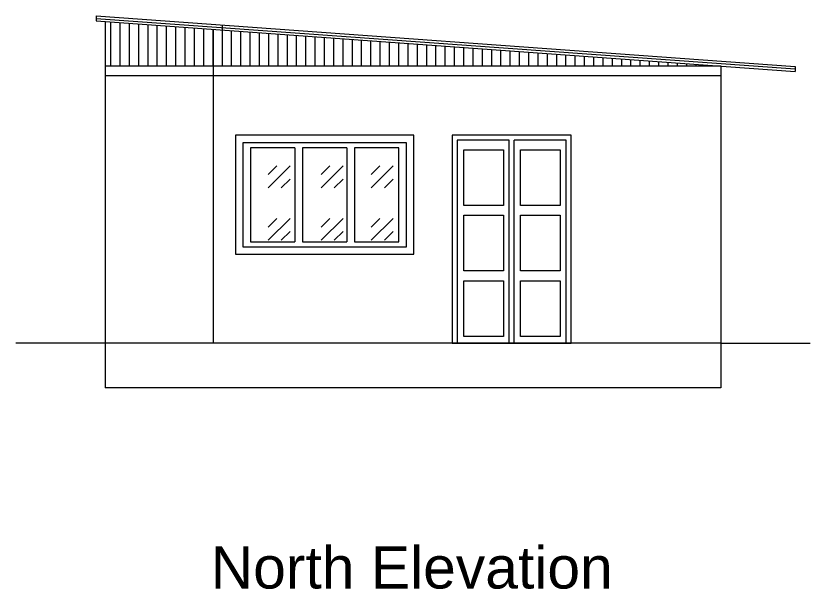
# Model space of a CAD drawing. Header units: inches. Extents: x 54699 to 80583, y -8431 to -3547.
# Drawn here: x 78382.3 to 78702.9, y -5638.9 to -5407.3 of the extents above; entities that cross this region are included whole.
import ezdxf

# ---------------------------------------------------------------- set-up
doc = ezdxf.new("R2010")
doc.units = ezdxf.units.IN
doc.header["$LTSCALE"] = 0.5
doc.header["$MEASUREMENT"] = 0
for name, color, linetype, lineweight in [('door', 202, 'Continuous', 5), ('steps', 253, 'Continuous', 20), ('Toilet', 7, 'Continuous', 25)]:
    doc.layers.add(name, color=color, linetype=linetype, lineweight=lineweight)
doc.styles.get("Standard").update_dxf_attribs({"font": 'arial.ttf'})

msp = doc.modelspace()

# ---------------------------------------------------------------- hatches: boundary and pattern name
at = {"layer": 'door', "ltscale": 0.5}
h = msp.add_hatch(dxfattribs=at)
h.set_pattern_fill('GOST_GLASS', color=256, scale=2.5)
h.set_pattern_definition([(45, (-284113.194, 25176.348), (21.21320344, 0), [12.5, -17.5]), (45, (-284107.89, 25176.348), (21.21320344, 0), [5, -25]), (45, (-284113.194, 25181.651), (21.21320344, 0), [5, -25])])
h.paths.add_polyline_path([(78494.95, -5460.52), (78476.95, -5460.52), (78476.95, -5498.52), (78494.95, -5498.52)])
h = msp.add_hatch(dxfattribs=at)
h.set_pattern_fill('GOST_GLASS', color=256, scale=2.5)
h.set_pattern_definition([(45, (-284134.194, 25176.348), (21.21320344, 0), [12.5, -17.5]), (45, (-284128.89, 25176.348), (21.21320344, 0), [5, -25]), (45, (-284134.194, 25181.651), (21.21320344, 0), [5, -25])])
h.paths.add_polyline_path([(78515.95, -5460.52), (78497.95, -5460.52), (78497.95, -5498.52), (78515.95, -5498.52)])
h = msp.add_hatch(dxfattribs=at)
h.set_pattern_fill('GOST_GLASS', color=256, scale=2.5)
h.set_pattern_definition([(45, (-284135.194, 25176.348), (21.21320344, 0), [12.5, -17.5]), (45, (-284129.89, 25176.348), (21.21320344, 0), [5, -25]), (45, (-284135.194, 25181.651), (21.21320344, 0), [5, -25])])
h.paths.add_polyline_path([(78536.95, -5460.52), (78518.95, -5460.52), (78518.95, -5498.52), (78536.95, -5498.52)])
at = {"layer": 'steps', "ltscale": 0.3}
h = msp.add_hatch(dxfattribs=at)
h.set_pattern_fill('ANSI31', scale=30, angle=45)
h.set_pattern_definition([(90, (2430.623, 12), (-3.75, 0), [])])
h.paths.add_polyline_path([(78666.95, -5427.52), (78418.27, -5409.52), (78418.27, -5427.52)])

# ---------------------------------------------------------------- linework, layer by layer
at = {"layer": 'door', "ltscale": 0.5}
for p, q in [((78558.45, -5455.52), (78558.45, -5539.52)), ((78606.45, -5455.52), (78558.45, -5455.52)), ((78558.45, -5455.52), (78558.45, -5539.52)), ((78606.45, -5455.52), (78558.45, -5455.52)), ((78560.45, -5457.52), (78560.45, -5539.52)), ((78581.45, -5457.52), (78560.45, -5457.52)), ((78560.45, -5457.52), (78560.45, -5539.52)), ((78581.45, -5457.52), (78560.45, -5457.52)), ((78581.45, -5539.52), (78581.45, -5457.52)), ((78604.45, -5457.52), (78583.45, -5457.52)), ((78604.45, -5457.52), (78583.45, -5457.52)), ((78583.45, -5539.52), (78583.45, -5457.52)), ((78604.45, -5539.52), (78604.45, -5457.52)), ((78604.45, -5539.52), (78604.45, -5457.52)), ((78606.45, -5539.52), (78606.45, -5455.52)), ((78606.45, -5539.52), (78606.45, -5455.52)), ((78494.95, -5460.52), (78494.95, -5498.52)), ((78515.95, -5460.52), (78515.95, -5498.52)), ((78518.95, -5460.52), (78518.95, -5498.52)), ((78558.45, -5539.52), (78606.45, -5539.52))]:
    msp.add_line(p, q, dxfattribs=at)
for points in [[(78470.95, -5503.52), (78542.95, -5503.52), (78542.95, -5455.52), (78470.95, -5455.52)], [(78473.95, -5500.52), (78539.95, -5500.52), (78539.95, -5458.52), (78473.95, -5458.52)], [(78563.07, -5461.45), (78579.09, -5461.45), (78579.09, -5483.94), (78563.07, -5483.94)], [(78586.07, -5461.45), (78602.09, -5461.45), (78602.09, -5483.94), (78586.07, -5483.94)], [(78563.07, -5487.75), (78579.09, -5487.75), (78579.09, -5510.24), (78563.07, -5510.24)], [(78586.07, -5487.75), (78602.09, -5487.75), (78602.09, -5510.24), (78586.07, -5510.24)], [(78563.07, -5514.3), (78579.09, -5514.3), (78579.09, -5536.8), (78563.07, -5536.8)], [(78586.07, -5514.3), (78602.09, -5514.3), (78602.09, -5536.8), (78586.07, -5536.8)]]:
    msp.add_lwpolyline(points, close=True, dxfattribs=at)
for points in [[(78494.95, -5460.52), (78476.95, -5460.52), (78476.95, -5498.52), (78494.95, -5498.52)], [(78515.95, -5460.52), (78497.95, -5460.52), (78497.95, -5498.52), (78515.95, -5498.52)], [(78518.95, -5498.52), (78536.95, -5498.52), (78536.95, -5460.52), (78518.95, -5460.52)]]:
    msp.add_lwpolyline(points, dxfattribs=at)
at = {"layer": 'Toilet'}
for p, q in [((78414.73, -5407.26), (78696.95, -5427.69)), ((78414.73, -5407.26), (78414.73, -5409.26)), ((78414.73, -5408.26), (78696.95, -5428.69)), ((78414.73, -5409.26), (78696.95, -5429.69)), ((78418.27, -5409.52), (78418.27, -5539.52)), ((78462.07, -5539.52), (78462.07, -5412.69)), ((78465.61, -5410.94), (78465.61, -5427.52)), ((78666.95, -5427.52), (78418.27, -5427.52)), ((78666.95, -5427.52), (78666.95, -5539.52)), ((78696.95, -5427.69), (78696.95, -5429.69)), ((78666.95, -5431.52), (78418.27, -5431.52)), ((78418.27, -5539.52), (78382.27, -5539.52)), ((78666.95, -5539.52), (78418.27, -5539.52)), ((78418.27, -5539.52), (78418.27, -5557.52)), ((78666.95, -5539.52), (78702.95, -5539.52)), ((78666.95, -5539.52), (78666.95, -5557.52)), ((78666.95, -5557.52), (78418.27, -5557.52))]:
    msp.add_line(p, q, dxfattribs=at)

# ---------------------------------------------------------------- texts
at = {"color": 7, "linetype": 'ByBlock', "lineweight": 5, "insert": (78542.09, -5625.25), "char_height": 6, "width": 232.9624, "attachment_point": 5}
msp.add_mtext('{\\fArial CE|b0|i0|c238|p34;\\P\\fArial CE|b0|i0|c0|p34;\\H2.8333x;North Elevation}', dxfattribs=at)

doc.saveas('drawing.dxf')
